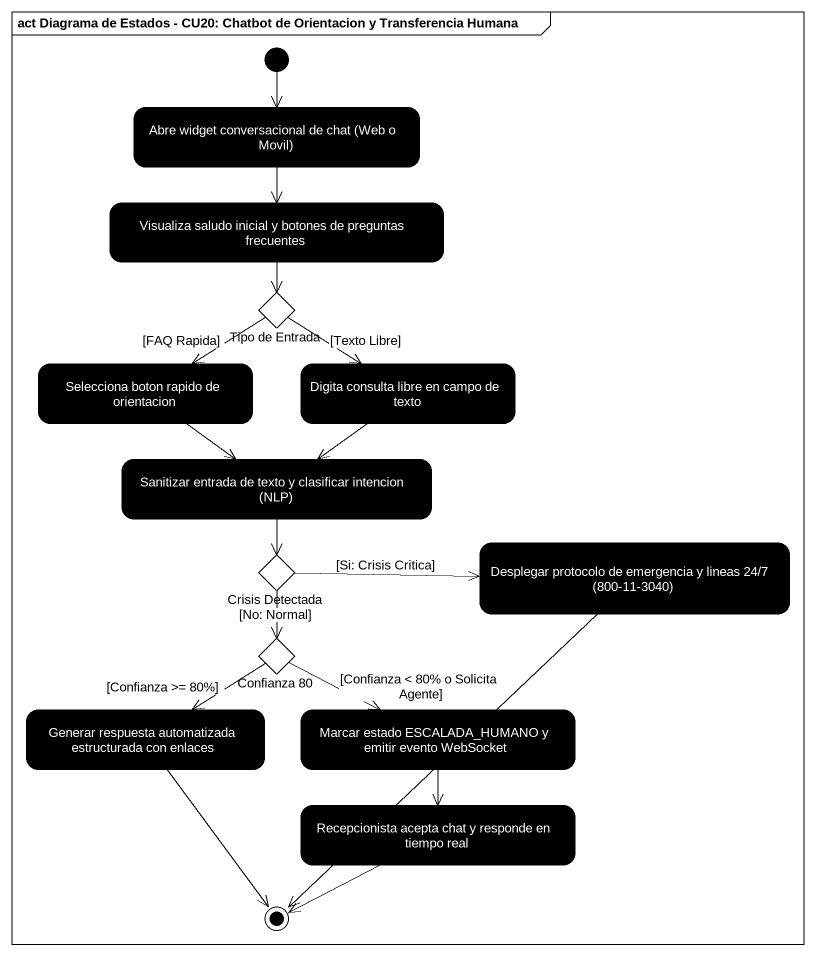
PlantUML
@startuml
mainframe act Diagrama de Estados - CU20: Chatbot de Orientacion y Transferencia Humana
hide empty description
state "Abre widget conversacional de chat (Web o Movil)" as Abre_widget_conversacional #000000
state "Visualiza saludo inicial y botones de preguntas frecuentes" as Visualiza_saludo_inicial_y #000000
state "Tipo de Entrada" as Tipo_de_Entrada <<choice>> #000000
state "Selecciona boton rapido de orientacion" as Selecciona_boton_rapido_de #000000
state "Digita consulta libre en campo de texto" as Digita_consulta_libre_en #000000
state "Sanitizar entrada de texto y clasificar intencion (NLP)" as Sanitizar_entrada_de_texto #000000
state "Crisis Detectada" as Crisis_Detectada <<choice>> #000000
state "Desplegar protocolo de emergencia y lineas 24/7 (800-11-3040)" as Desplegar_protocolo_de #000000
state "Confianza 80" as Confianza_80 <<choice>> #000000
state "Generar respuesta automatizada estructurada con enlaces" as Generar_respuesta #000000
state "Marcar estado ESCALADA_HUMANO y emitir evento WebSocket" as Marcar_estado_ESCALADA #000000
state "Recepcionista acepta chat y responde en tiempo real" as Recepcionista_acepta_chat_y #000000
[*] --> Abre_widget_conversacional
Abre_widget_conversacional --> Visualiza_saludo_inicial_y
Visualiza_saludo_inicial_y --> Tipo_de_Entrada
Tipo_de_Entrada --> Selecciona_boton_rapido_de : [FAQ Rapida]
Tipo_de_Entrada --> Digita_consulta_libre_en : [Texto Libre]
Selecciona_boton_rapido_de --> Sanitizar_entrada_de_texto
Digita_consulta_libre_en --> Sanitizar_entrada_de_texto
Sanitizar_entrada_de_texto --> Crisis_Detectada
Crisis_Detectada -right-> Desplegar_protocolo_de : [Si: Crisis Critica]
Crisis_Detectada --> Confianza_80 : [No: Normal]
Confianza_80 --> Generar_respuesta : [Confianza >= 80%]
Confianza_80 -right-> Marcar_estado_ESCALADA : [Confianza < 80% o Solicita Agente]
Marcar_estado_ESCALADA --> Recepcionista_acepta_chat_y
Desplegar_protocolo_de --> [*]
Generar_respuesta --> [*]
Recepcionista_acepta_chat_y -left-> [*]
@enduml
